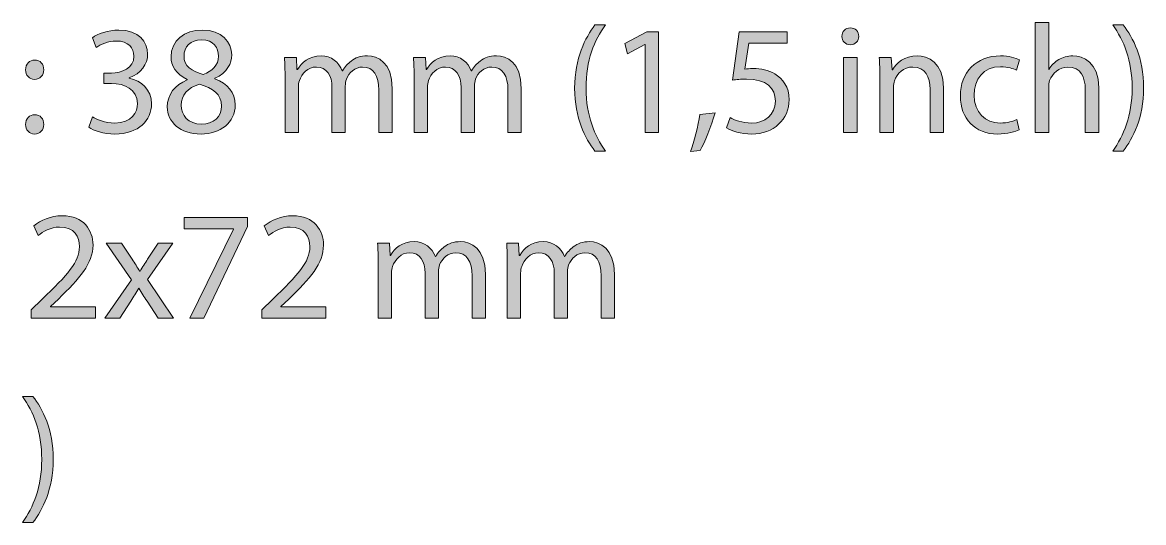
# Model space of a CAD drawing. Header units: inches. Extents: x 8 to 183, y -149 to -13.
# Drawn here: x 143.61 to 183.46, y -137.75 to -119.98 of the extents above; entities that cross this region are included whole.
import ezdxf

# ---------------------------------------------------------------- set-up
doc = ezdxf.new("R2010")
doc.units = ezdxf.units.IN
doc.header["$MEASUREMENT"] = 0
doc.layers.add('Layer 1', color=7, linetype='Continuous')

# ---------------------------------------------------------------- blocks, each defined once
blk = doc.blocks.new('block 7')
at = {"layer": 'Layer 1'}
h = blk.add_hatch(color=7, dxfattribs=at)
h.dxf.hatch_style = 2
edge = h.paths.add_edge_path()
edge.add_spline(control_points=[(146.101, -123.338), (146.239, -123.42), (146.552, -123.558), (146.893, -123.558), (147.509, -123.558), (147.708, -123.167), (147.702, -122.865), (147.697, -122.364), (147.246, -122.149), (146.778, -122.149), (146.778, -122.149), (146.508, -122.149), (146.508, -122.149), (146.508, -122.149), (146.508, -121.786), (146.508, -121.786), (146.508, -121.786), (146.778, -121.786), (146.778, -121.786), (147.13, -121.786), (147.576, -121.605), (147.576, -121.181), (147.576, -120.895), (147.394, -120.642), (146.948, -120.642), (146.662, -120.642), (146.387, -120.768), (146.233, -120.878), (146.233, -120.878), (146.101, -120.526), (146.101, -120.526), (146.294, -120.389), (146.657, -120.251), (147.042, -120.251), (147.746, -120.251), (148.065, -120.67), (148.065, -121.104), (148.065, -121.478), (147.839, -121.792), (147.405, -121.951), (147.405, -121.951), (147.405, -121.962), (147.405, -121.962), (147.845, -122.045), (148.197, -122.375), (148.203, -122.876), (148.203, -123.448), (147.752, -123.948), (146.899, -123.948), (146.497, -123.948), (146.145, -123.822), (145.969, -123.706), (145.969, -123.706), (146.101, -123.338), (146.101, -123.338)], knot_values=[0, 0, 0, 0, 1, 1, 1, 2, 2, 2, 3, 3, 3, 4, 4, 4, 5, 5, 5, 6, 6, 6, 7, 7, 7, 8, 8, 8, 9, 9, 9, 10, 10, 10, 11, 11, 11, 12, 12, 12, 13, 13, 13, 14, 14, 14, 15, 15, 15, 16, 16, 16, 17, 17, 17, 18, 18, 18, 18], degree=3, periodic=1)
h = blk.add_hatch(color=7, dxfattribs=at)
h.dxf.hatch_style = 2
edge = h.paths.add_edge_path()
edge.add_spline(control_points=[(149.467, -122.006), (149.066, -121.819), (148.895, -121.511), (148.895, -121.203), (148.895, -120.636), (149.374, -120.251), (150.006, -120.251), (150.7, -120.251), (151.052, -120.68), (151.052, -121.132), (151.052, -121.434), (150.898, -121.764), (150.457, -121.968), (150.457, -121.968), (150.457, -121.984), (150.457, -121.984), (150.903, -122.16), (151.178, -122.479), (151.178, -122.909), (151.178, -123.536), (150.644, -123.948), (149.962, -123.948), (149.214, -123.948), (148.763, -123.508), (148.763, -122.986), (148.763, -122.534), (149.033, -122.21), (149.473, -122.023), (149.473, -122.023), (149.467, -122.006), (149.467, -122.006)], knot_values=[0, 0, 0, 0, 1, 1, 1, 2, 2, 2, 3, 3, 3, 4, 4, 4, 5, 5, 5, 6, 6, 6, 7, 7, 7, 8, 8, 8, 9, 9, 9, 10, 10, 10, 10], degree=3, periodic=1)
edge = h.paths.add_edge_path()
edge.add_spline(control_points=[(150.689, -122.958), (150.689, -122.529), (150.386, -122.314), (149.902, -122.177), (149.484, -122.298), (149.258, -122.578), (149.258, -122.92), (149.242, -123.277), (149.517, -123.596), (149.973, -123.596), (150.408, -123.596), (150.689, -123.327), (150.689, -122.958)], knot_values=[0, 0, 0, 0, 1, 1, 1, 2, 2, 2, 3, 3, 3, 4, 4, 4, 4], degree=3, periodic=1)
edge = h.paths.add_edge_path()
edge.add_spline(control_points=[(149.357, -121.17), (149.352, -121.528), (149.627, -121.72), (150.04, -121.83), (150.348, -121.726), (150.584, -121.506), (150.584, -121.181), (150.584, -120.895), (150.414, -120.598), (149.979, -120.598), (149.577, -120.598), (149.357, -120.862), (149.357, -121.17)], knot_values=[0, 0, 0, 0, 1, 1, 1, 2, 2, 2, 3, 3, 3, 4, 4, 4, 4], degree=3, periodic=1)
h = blk.add_hatch(color=7, dxfattribs=at)
h.dxf.hatch_style = 2
edge = h.paths.add_edge_path()
edge.add_spline(control_points=[(164.334, -120.07), (163.932, -120.614), (163.646, -121.324), (163.646, -122.325), (163.646, -123.305), (163.949, -124.003), (164.334, -124.553), (164.334, -124.553), (163.96, -124.553), (163.96, -124.553), (163.613, -124.097), (163.239, -123.393), (163.239, -122.32), (163.245, -121.242), (163.613, -120.532), (163.96, -120.07), (163.96, -120.07), (164.334, -120.07), (164.334, -120.07)], knot_values=[0, 0, 0, 0, 1, 1, 1, 2, 2, 2, 3, 3, 3, 4, 4, 4, 5, 5, 5, 6, 6, 6, 6], degree=3, periodic=1)
h = blk.add_hatch(color=7, dxfattribs=at)
h.dxf.hatch_style = 2
h.paths.add_polyline_path([(165.747, -120.763), (165.736, -120.763), (165.115, -121.099), (165.021, -120.73), (165.802, -120.312), (166.215, -120.312), (166.215, -123.888), (165.747, -123.888)])
h = blk.add_hatch(color=7, dxfattribs=at)
h.dxf.hatch_style = 2
edge = h.paths.add_edge_path()
edge.add_spline(control_points=[(170.791, -120.719), (170.791, -120.719), (169.426, -120.719), (169.426, -120.719), (169.426, -120.719), (169.289, -121.638), (169.289, -121.638), (169.371, -121.627), (169.449, -121.621), (169.58, -121.621), (169.861, -121.621), (170.131, -121.676), (170.351, -121.814), (170.631, -121.968), (170.862, -122.281), (170.862, -122.727), (170.862, -123.426), (170.307, -123.948), (169.531, -123.948), (169.141, -123.948), (168.816, -123.838), (168.64, -123.728), (168.64, -123.728), (168.761, -123.36), (168.761, -123.36), (168.909, -123.448), (169.201, -123.558), (169.531, -123.558), (169.982, -123.558), (170.378, -123.261), (170.373, -122.782), (170.373, -122.32), (170.059, -121.995), (169.349, -121.995), (169.141, -121.995), (168.981, -122.012), (168.849, -122.028), (168.849, -122.028), (169.08, -120.312), (169.08, -120.312), (169.08, -120.312), (170.791, -120.312), (170.791, -120.312), (170.791, -120.312), (170.791, -120.719), (170.791, -120.719)], knot_values=[0, 0, 0, 0, 1, 1, 1, 2, 2, 2, 3, 3, 3, 4, 4, 4, 5, 5, 5, 6, 6, 6, 7, 7, 7, 8, 8, 8, 9, 9, 9, 10, 10, 10, 11, 11, 11, 12, 12, 12, 13, 13, 13, 14, 14, 14, 15, 15, 15, 15], degree=3, periodic=1)
h = blk.add_hatch(color=7, dxfattribs=at)
h.dxf.hatch_style = 2
edge = h.paths.add_edge_path()
edge.add_spline(control_points=[(173.337, -120.477), (173.337, -120.642), (173.221, -120.774), (173.029, -120.774), (172.853, -120.774), (172.737, -120.642), (172.737, -120.477), (172.737, -120.312), (172.858, -120.174), (173.04, -120.174), (173.216, -120.174), (173.337, -120.306), (173.337, -120.477)], knot_values=[0, 0, 0, 0, 1, 1, 1, 2, 2, 2, 3, 3, 3, 4, 4, 4, 4], degree=3, periodic=1)
h.paths.add_polyline_path([(172.797, -123.888), (172.797, -121.225), (173.282, -121.225), (173.282, -123.888)])
h = blk.add_hatch(color=7, dxfattribs=at)
h.dxf.hatch_style = 2
edge = h.paths.add_edge_path()
edge.add_spline(control_points=[(179.601, -119.982), (179.601, -119.982), (180.085, -119.982), (180.085, -119.982), (180.085, -119.982), (180.085, -121.649), (180.085, -121.649), (180.085, -121.649), (180.096, -121.649), (180.096, -121.649), (180.173, -121.511), (180.294, -121.385), (180.443, -121.302), (180.586, -121.22), (180.756, -121.17), (180.938, -121.17), (181.296, -121.17), (181.868, -121.39), (181.868, -122.303), (181.868, -122.303), (181.868, -123.888), (181.868, -123.888), (181.868, -123.888), (181.383, -123.888), (181.383, -123.888), (181.383, -123.888), (181.383, -122.358), (181.383, -122.358), (181.383, -121.929), (181.224, -121.572), (180.767, -121.572), (180.454, -121.572), (180.212, -121.792), (180.118, -122.05), (180.091, -122.122), (180.085, -122.193), (180.085, -122.281), (180.085, -122.281), (180.085, -123.888), (180.085, -123.888), (180.085, -123.888), (179.601, -123.888), (179.601, -123.888), (179.601, -123.888), (179.601, -119.982), (179.601, -119.982)], knot_values=[0, 0, 0, 0, 1, 1, 1, 2, 2, 2, 3, 3, 3, 4, 4, 4, 5, 5, 5, 6, 6, 6, 7, 7, 7, 8, 8, 8, 9, 9, 9, 10, 10, 10, 11, 11, 11, 12, 12, 12, 13, 13, 13, 14, 14, 14, 15, 15, 15, 15], degree=3, periodic=1)
h = blk.add_hatch(color=7, dxfattribs=at)
h.dxf.hatch_style = 2
edge = h.paths.add_edge_path()
edge.add_spline(control_points=[(182.362, -124.553), (182.747, -124.009), (183.05, -123.299), (183.05, -122.309), (183.05, -121.319), (182.752, -120.62), (182.362, -120.07), (182.362, -120.07), (182.736, -120.07), (182.736, -120.07), (183.083, -120.521), (183.457, -121.231), (183.457, -122.309), (183.451, -123.387), (183.083, -124.091), (182.736, -124.553), (182.736, -124.553), (182.362, -124.553), (182.362, -124.553)], knot_values=[0, 0, 0, 0, 1, 1, 1, 2, 2, 2, 3, 3, 3, 4, 4, 4, 5, 5, 5, 6, 6, 6, 6], degree=3, periodic=1)
h = blk.add_hatch(color=7, dxfattribs=at)
h.dxf.hatch_style = 2
edge = h.paths.add_edge_path()
edge.add_spline(control_points=[(143.725, -121.665), (143.725, -121.462), (143.863, -121.319), (144.05, -121.319), (144.248, -121.319), (144.374, -121.462), (144.374, -121.665), (144.374, -121.858), (144.248, -122.006), (144.044, -122.006), (143.857, -122.006), (143.725, -121.858), (143.725, -121.665)], knot_values=[0, 0, 0, 0, 1, 1, 1, 2, 2, 2, 3, 3, 3, 4, 4, 4, 4], degree=3, periodic=1)
edge = h.paths.add_edge_path()
edge.add_spline(control_points=[(143.725, -123.607), (143.725, -123.404), (143.863, -123.261), (144.05, -123.261), (144.248, -123.261), (144.374, -123.404), (144.374, -123.607), (144.374, -123.8), (144.248, -123.948), (144.044, -123.948), (143.857, -123.948), (143.725, -123.8), (143.725, -123.607)], knot_values=[0, 0, 0, 0, 1, 1, 1, 2, 2, 2, 3, 3, 3, 4, 4, 4, 4], degree=3, periodic=1)
h = blk.add_hatch(color=7, dxfattribs=at)
h.dxf.hatch_style = 2
edge = h.paths.add_edge_path()
edge.add_spline(control_points=[(152.949, -121.946), (152.949, -121.665), (152.938, -121.445), (152.927, -121.225), (152.927, -121.225), (153.35, -121.225), (153.35, -121.225), (153.35, -121.225), (153.372, -121.66), (153.372, -121.66), (153.372, -121.66), (153.388, -121.66), (153.388, -121.66), (153.537, -121.407), (153.785, -121.17), (154.23, -121.17), (154.588, -121.17), (154.863, -121.39), (154.978, -121.704), (154.978, -121.704), (154.989, -121.704), (154.989, -121.704), (155.072, -121.55), (155.182, -121.44), (155.292, -121.357), (155.452, -121.236), (155.622, -121.17), (155.875, -121.17), (156.233, -121.17), (156.755, -121.401), (156.755, -122.325), (156.755, -122.325), (156.755, -123.888), (156.755, -123.888), (156.755, -123.888), (156.282, -123.888), (156.282, -123.888), (156.282, -123.888), (156.282, -122.386), (156.282, -122.386), (156.282, -121.869), (156.09, -121.566), (155.705, -121.566), (155.424, -121.566), (155.215, -121.77), (155.127, -122.001), (155.105, -122.072), (155.089, -122.155), (155.089, -122.243), (155.089, -122.243), (155.089, -123.888), (155.089, -123.888), (155.089, -123.888), (154.616, -123.888), (154.616, -123.888), (154.616, -123.888), (154.616, -122.292), (154.616, -122.292), (154.616, -121.869), (154.429, -121.566), (154.06, -121.566), (153.763, -121.566), (153.537, -121.808), (153.46, -122.05), (153.433, -122.116), (153.422, -122.204), (153.422, -122.287), (153.422, -122.287), (153.422, -123.888), (153.422, -123.888), (153.422, -123.888), (152.949, -123.888), (152.949, -123.888), (152.949, -123.888), (152.949, -121.946), (152.949, -121.946)], knot_values=[0, 0, 0, 0, 1, 1, 1, 2, 2, 2, 3, 3, 3, 4, 4, 4, 5, 5, 5, 6, 6, 6, 7, 7, 7, 8, 8, 8, 9, 9, 9, 10, 10, 10, 11, 11, 11, 12, 12, 12, 13, 13, 13, 14, 14, 14, 15, 15, 15, 16, 16, 16, 17, 17, 17, 18, 18, 18, 19, 19, 19, 20, 20, 20, 21, 21, 21, 22, 22, 22, 23, 23, 23, 24, 24, 24, 25, 25, 25, 25], degree=3, periodic=1)
h = blk.add_hatch(color=7, dxfattribs=at)
h.dxf.hatch_style = 2
edge = h.paths.add_edge_path()
edge.add_spline(control_points=[(157.535, -121.946), (157.535, -121.665), (157.525, -121.445), (157.514, -121.225), (157.514, -121.225), (157.937, -121.225), (157.937, -121.225), (157.937, -121.225), (157.959, -121.66), (157.959, -121.66), (157.959, -121.66), (157.976, -121.66), (157.976, -121.66), (158.124, -121.407), (158.372, -121.17), (158.817, -121.17), (159.175, -121.17), (159.45, -121.39), (159.566, -121.704), (159.566, -121.704), (159.577, -121.704), (159.577, -121.704), (159.659, -121.55), (159.769, -121.44), (159.879, -121.357), (160.039, -121.236), (160.209, -121.17), (160.462, -121.17), (160.82, -121.17), (161.343, -121.401), (161.343, -122.325), (161.343, -122.325), (161.343, -123.888), (161.343, -123.888), (161.343, -123.888), (160.87, -123.888), (160.87, -123.888), (160.87, -123.888), (160.87, -122.386), (160.87, -122.386), (160.87, -121.869), (160.677, -121.566), (160.292, -121.566), (160.011, -121.566), (159.802, -121.77), (159.714, -122.001), (159.692, -122.072), (159.675, -122.155), (159.675, -122.243), (159.675, -122.243), (159.675, -123.888), (159.675, -123.888), (159.675, -123.888), (159.202, -123.888), (159.202, -123.888), (159.202, -123.888), (159.202, -122.292), (159.202, -122.292), (159.202, -121.869), (159.015, -121.566), (158.647, -121.566), (158.35, -121.566), (158.124, -121.808), (158.047, -122.05), (158.02, -122.116), (158.009, -122.204), (158.009, -122.287), (158.009, -122.287), (158.009, -123.888), (158.009, -123.888), (158.009, -123.888), (157.535, -123.888), (157.535, -123.888), (157.535, -123.888), (157.535, -121.946), (157.535, -121.946)], knot_values=[0, 0, 0, 0, 1, 1, 1, 2, 2, 2, 3, 3, 3, 4, 4, 4, 5, 5, 5, 6, 6, 6, 7, 7, 7, 8, 8, 8, 9, 9, 9, 10, 10, 10, 11, 11, 11, 12, 12, 12, 13, 13, 13, 14, 14, 14, 15, 15, 15, 16, 16, 16, 17, 17, 17, 18, 18, 18, 19, 19, 19, 20, 20, 20, 21, 21, 21, 22, 22, 22, 23, 23, 23, 24, 24, 24, 25, 25, 25, 25], degree=3, periodic=1)
h = blk.add_hatch(color=7, dxfattribs=at)
h.dxf.hatch_style = 2
edge = h.paths.add_edge_path()
edge.add_spline(control_points=[(174.085, -121.946), (174.085, -121.665), (174.079, -121.445), (174.063, -121.225), (174.063, -121.225), (174.492, -121.225), (174.492, -121.225), (174.492, -121.225), (174.519, -121.665), (174.519, -121.665), (174.519, -121.665), (174.53, -121.665), (174.53, -121.665), (174.662, -121.418), (174.97, -121.17), (175.41, -121.17), (175.779, -121.17), (176.351, -121.39), (176.351, -122.303), (176.351, -122.303), (176.351, -123.888), (176.351, -123.888), (176.351, -123.888), (175.867, -123.888), (175.867, -123.888), (175.867, -123.888), (175.867, -122.353), (175.867, -122.353), (175.867, -121.924), (175.708, -121.566), (175.251, -121.566), (174.937, -121.566), (174.69, -121.792), (174.602, -122.061), (174.58, -122.122), (174.569, -122.204), (174.569, -122.287), (174.569, -122.287), (174.569, -123.888), (174.569, -123.888), (174.569, -123.888), (174.085, -123.888), (174.085, -123.888), (174.085, -123.888), (174.085, -121.946), (174.085, -121.946)], knot_values=[0, 0, 0, 0, 1, 1, 1, 2, 2, 2, 3, 3, 3, 4, 4, 4, 5, 5, 5, 6, 6, 6, 7, 7, 7, 8, 8, 8, 9, 9, 9, 10, 10, 10, 11, 11, 11, 12, 12, 12, 13, 13, 13, 14, 14, 14, 15, 15, 15, 15], degree=3, periodic=1)
h = blk.add_hatch(color=7, dxfattribs=at)
h.dxf.hatch_style = 2
edge = h.paths.add_edge_path()
edge.add_spline(control_points=[(179.035, -123.794), (178.908, -123.855), (178.628, -123.948), (178.27, -123.948), (177.467, -123.948), (176.945, -123.404), (176.945, -122.589), (176.945, -121.77), (177.506, -121.17), (178.375, -121.17), (178.661, -121.17), (178.914, -121.242), (179.046, -121.313), (179.046, -121.313), (178.936, -121.682), (178.936, -121.682), (178.821, -121.621), (178.639, -121.555), (178.375, -121.555), (177.764, -121.555), (177.434, -122.012), (177.434, -122.562), (177.434, -123.178), (177.83, -123.558), (178.359, -123.558), (178.633, -123.558), (178.815, -123.492), (178.953, -123.431), (178.953, -123.431), (179.035, -123.794), (179.035, -123.794)], knot_values=[0, 0, 0, 0, 1, 1, 1, 2, 2, 2, 3, 3, 3, 4, 4, 4, 5, 5, 5, 6, 6, 6, 7, 7, 7, 8, 8, 8, 9, 9, 9, 10, 10, 10, 10], degree=3, periodic=1)
h = blk.add_hatch(color=7, dxfattribs=at)
h.dxf.hatch_style = 2
edge = h.paths.add_edge_path()
edge.add_spline(control_points=[(167.358, -124.57), (167.479, -124.24), (167.628, -123.651), (167.688, -123.25), (167.688, -123.25), (168.228, -123.195), (168.228, -123.195), (168.096, -123.662), (167.853, -124.273), (167.699, -124.531), (167.699, -124.531), (167.358, -124.57), (167.358, -124.57)], knot_values=[0, 0, 0, 0, 1, 1, 1, 2, 2, 2, 3, 3, 3, 4, 4, 4, 4], degree=3, periodic=1)
h = blk.add_hatch(color=7, dxfattribs=at)
h.dxf.hatch_style = 2
edge = h.paths.add_edge_path()
edge.add_spline(control_points=[(143.929, -130.488), (143.929, -130.488), (143.929, -130.191), (143.929, -130.191), (143.929, -130.191), (144.308, -129.822), (144.308, -129.822), (145.222, -128.953), (145.64, -128.491), (145.64, -127.952), (145.64, -127.589), (145.469, -127.253), (144.936, -127.253), (144.611, -127.253), (144.341, -127.418), (144.176, -127.555), (144.176, -127.555), (144.022, -127.214), (144.022, -127.214), (144.264, -127.011), (144.622, -126.851), (145.029, -126.851), (145.799, -126.851), (146.124, -127.379), (146.124, -127.891), (146.124, -128.551), (145.645, -129.085), (144.892, -129.811), (144.892, -129.811), (144.611, -130.075), (144.611, -130.075), (144.611, -130.075), (144.611, -130.086), (144.611, -130.086), (144.611, -130.086), (146.212, -130.086), (146.212, -130.086), (146.212, -130.086), (146.212, -130.488), (146.212, -130.488), (146.212, -130.488), (143.929, -130.488), (143.929, -130.488)], knot_values=[0, 0, 0, 0, 1, 1, 1, 2, 2, 2, 3, 3, 3, 4, 4, 4, 5, 5, 5, 6, 6, 6, 7, 7, 7, 8, 8, 8, 9, 9, 9, 10, 10, 10, 11, 11, 11, 12, 12, 12, 13, 13, 13, 14, 14, 14, 14], degree=3, periodic=1)
h = blk.add_hatch(color=7, dxfattribs=at)
h.dxf.hatch_style = 2
h.paths.add_polyline_path([(151.618, -126.912), (151.618, -127.231), (150.061, -130.488), (149.561, -130.488), (151.112, -127.324), (151.112, -127.313), (149.363, -127.313), (149.363, -126.912)])
h = blk.add_hatch(color=7, dxfattribs=at)
h.dxf.hatch_style = 2
edge = h.paths.add_edge_path()
edge.add_spline(control_points=[(152.118, -130.488), (152.118, -130.488), (152.118, -130.191), (152.118, -130.191), (152.118, -130.191), (152.498, -129.822), (152.498, -129.822), (153.411, -128.953), (153.829, -128.491), (153.829, -127.952), (153.829, -127.589), (153.658, -127.253), (153.125, -127.253), (152.8, -127.253), (152.531, -127.418), (152.365, -127.555), (152.365, -127.555), (152.211, -127.214), (152.211, -127.214), (152.453, -127.011), (152.811, -126.851), (153.218, -126.851), (153.988, -126.851), (154.313, -127.379), (154.313, -127.891), (154.313, -128.551), (153.834, -129.085), (153.081, -129.811), (153.081, -129.811), (152.8, -130.075), (152.8, -130.075), (152.8, -130.075), (152.8, -130.086), (152.8, -130.086), (152.8, -130.086), (154.401, -130.086), (154.401, -130.086), (154.401, -130.086), (154.401, -130.488), (154.401, -130.488), (154.401, -130.488), (152.118, -130.488), (152.118, -130.488)], knot_values=[0, 0, 0, 0, 1, 1, 1, 2, 2, 2, 3, 3, 3, 4, 4, 4, 5, 5, 5, 6, 6, 6, 7, 7, 7, 8, 8, 8, 9, 9, 9, 10, 10, 10, 11, 11, 11, 12, 12, 12, 13, 13, 13, 14, 14, 14, 14], degree=3, periodic=1)
h = blk.add_hatch(color=7, dxfattribs=at)
h.dxf.hatch_style = 2
edge = h.paths.add_edge_path()
edge.add_spline(control_points=[(147.13, -127.825), (147.13, -127.825), (147.509, -128.397), (147.509, -128.397), (147.614, -128.546), (147.696, -128.678), (147.784, -128.826), (147.784, -128.826), (147.795, -128.826), (147.795, -128.826), (147.883, -128.672), (147.971, -128.535), (148.065, -128.392), (148.065, -128.392), (148.433, -127.825), (148.433, -127.825), (148.433, -127.825), (148.962, -127.825), (148.962, -127.825), (148.962, -127.825), (148.054, -129.112), (148.054, -129.112), (148.054, -129.112), (148.984, -130.488), (148.984, -130.488), (148.984, -130.488), (148.439, -130.488), (148.439, -130.488), (148.439, -130.488), (148.043, -129.888), (148.043, -129.888), (147.938, -129.734), (147.851, -129.585), (147.757, -129.426), (147.757, -129.426), (147.746, -129.426), (147.746, -129.426), (147.658, -129.585), (147.57, -129.729), (147.465, -129.888), (147.465, -129.888), (147.08, -130.488), (147.08, -130.488), (147.08, -130.488), (146.547, -130.488), (146.547, -130.488), (146.547, -130.488), (147.493, -129.129), (147.493, -129.129), (147.493, -129.129), (146.591, -127.825), (146.591, -127.825), (146.591, -127.825), (147.13, -127.825), (147.13, -127.825)], knot_values=[0, 0, 0, 0, 1, 1, 1, 2, 2, 2, 3, 3, 3, 4, 4, 4, 5, 5, 5, 6, 6, 6, 7, 7, 7, 8, 8, 8, 9, 9, 9, 10, 10, 10, 11, 11, 11, 12, 12, 12, 13, 13, 13, 14, 14, 14, 15, 15, 15, 16, 16, 16, 17, 17, 17, 18, 18, 18, 18], degree=3, periodic=1)
h = blk.add_hatch(color=7, dxfattribs=at)
h.dxf.hatch_style = 2
edge = h.paths.add_edge_path()
edge.add_spline(control_points=[(156.259, -128.546), (156.259, -128.265), (156.248, -128.045), (156.237, -127.825), (156.237, -127.825), (156.661, -127.825), (156.661, -127.825), (156.661, -127.825), (156.683, -128.26), (156.683, -128.26), (156.683, -128.26), (156.699, -128.26), (156.699, -128.26), (156.848, -128.007), (157.095, -127.77), (157.541, -127.77), (157.899, -127.77), (158.174, -127.99), (158.289, -128.304), (158.289, -128.304), (158.3, -128.304), (158.3, -128.304), (158.383, -128.15), (158.493, -128.04), (158.603, -127.957), (158.763, -127.836), (158.933, -127.77), (159.186, -127.77), (159.544, -127.77), (160.066, -128.001), (160.066, -128.925), (160.066, -128.925), (160.066, -130.488), (160.066, -130.488), (160.066, -130.488), (159.593, -130.488), (159.593, -130.488), (159.593, -130.488), (159.593, -128.986), (159.593, -128.986), (159.593, -128.469), (159.401, -128.166), (159.015, -128.166), (158.735, -128.166), (158.526, -128.37), (158.438, -128.601), (158.416, -128.672), (158.399, -128.755), (158.399, -128.843), (158.399, -128.843), (158.399, -130.488), (158.399, -130.488), (158.399, -130.488), (157.926, -130.488), (157.926, -130.488), (157.926, -130.488), (157.926, -128.892), (157.926, -128.892), (157.926, -128.469), (157.739, -128.166), (157.371, -128.166), (157.073, -128.166), (156.848, -128.408), (156.771, -128.65), (156.743, -128.716), (156.732, -128.804), (156.732, -128.887), (156.732, -128.887), (156.732, -130.488), (156.732, -130.488), (156.732, -130.488), (156.259, -130.488), (156.259, -130.488), (156.259, -130.488), (156.259, -128.546), (156.259, -128.546)], knot_values=[0, 0, 0, 0, 1, 1, 1, 2, 2, 2, 3, 3, 3, 4, 4, 4, 5, 5, 5, 6, 6, 6, 7, 7, 7, 8, 8, 8, 9, 9, 9, 10, 10, 10, 11, 11, 11, 12, 12, 12, 13, 13, 13, 14, 14, 14, 15, 15, 15, 16, 16, 16, 17, 17, 17, 18, 18, 18, 19, 19, 19, 20, 20, 20, 21, 21, 21, 22, 22, 22, 23, 23, 23, 24, 24, 24, 25, 25, 25, 25], degree=3, periodic=1)
h = blk.add_hatch(color=7, dxfattribs=at)
h.dxf.hatch_style = 2
edge = h.paths.add_edge_path()
edge.add_spline(control_points=[(160.846, -128.546), (160.846, -128.265), (160.835, -128.045), (160.824, -127.825), (160.824, -127.825), (161.248, -127.825), (161.248, -127.825), (161.248, -127.825), (161.27, -128.26), (161.27, -128.26), (161.27, -128.26), (161.286, -128.26), (161.286, -128.26), (161.435, -128.007), (161.683, -127.77), (162.128, -127.77), (162.486, -127.77), (162.761, -127.99), (162.876, -128.304), (162.876, -128.304), (162.887, -128.304), (162.887, -128.304), (162.97, -128.15), (163.08, -128.04), (163.19, -127.957), (163.35, -127.836), (163.52, -127.77), (163.773, -127.77), (164.131, -127.77), (164.653, -128.001), (164.653, -128.925), (164.653, -128.925), (164.653, -130.488), (164.653, -130.488), (164.653, -130.488), (164.18, -130.488), (164.18, -130.488), (164.18, -130.488), (164.18, -128.986), (164.18, -128.986), (164.18, -128.469), (163.988, -128.166), (163.603, -128.166), (163.322, -128.166), (163.113, -128.37), (163.025, -128.601), (163.003, -128.672), (162.987, -128.755), (162.987, -128.843), (162.987, -128.843), (162.987, -130.488), (162.987, -130.488), (162.987, -130.488), (162.514, -130.488), (162.514, -130.488), (162.514, -130.488), (162.514, -128.892), (162.514, -128.892), (162.514, -128.469), (162.326, -128.166), (161.958, -128.166), (161.661, -128.166), (161.435, -128.408), (161.358, -128.65), (161.33, -128.716), (161.319, -128.804), (161.319, -128.887), (161.319, -128.887), (161.319, -130.488), (161.319, -130.488), (161.319, -130.488), (160.846, -130.488), (160.846, -130.488), (160.846, -130.488), (160.846, -128.546), (160.846, -128.546)], knot_values=[0, 0, 0, 0, 1, 1, 1, 2, 2, 2, 3, 3, 3, 4, 4, 4, 5, 5, 5, 6, 6, 6, 7, 7, 7, 8, 8, 8, 9, 9, 9, 10, 10, 10, 11, 11, 11, 12, 12, 12, 13, 13, 13, 14, 14, 14, 15, 15, 15, 16, 16, 16, 17, 17, 17, 18, 18, 18, 19, 19, 19, 20, 20, 20, 21, 21, 21, 22, 22, 22, 23, 23, 23, 24, 24, 24, 25, 25, 25, 25], degree=3, periodic=1)
h = blk.add_hatch(color=7, dxfattribs=at)
h.dxf.hatch_style = 2
edge = h.paths.add_edge_path()
edge.add_spline(control_points=[(143.615, -137.753), (144, -137.209), (144.302, -136.499), (144.302, -135.509), (144.302, -134.519), (144.005, -133.82), (143.615, -133.27), (143.615, -133.27), (143.989, -133.27), (143.989, -133.27), (144.335, -133.721), (144.71, -134.431), (144.71, -135.509), (144.704, -136.587), (144.335, -137.291), (143.989, -137.753), (143.989, -137.753), (143.615, -137.753), (143.615, -137.753)], knot_values=[0, 0, 0, 0, 1, 1, 1, 2, 2, 2, 3, 3, 3, 4, 4, 4, 5, 5, 5, 6, 6, 6, 6], degree=3, periodic=1)
at = {"layer": 'Layer 1', "lineweight": 0}
for points in [[(165.747, -120.763), (165.736, -120.763), (165.115, -121.099), (165.021, -120.73), (165.802, -120.312), (166.215, -120.312), (166.215, -123.888), (165.747, -123.888), (165.747, -120.763)], [(172.797, -123.888), (172.797, -121.225), (173.282, -121.225), (173.282, -123.888), (172.797, -123.888)], [(151.618, -126.912), (151.618, -127.231), (150.061, -130.488), (149.561, -130.488), (151.112, -127.324), (151.112, -127.313), (149.363, -127.313), (149.363, -126.912), (151.618, -126.912)]]:
    blk.add_lwpolyline(points, dxfattribs=at)
for points, knots in [([(146.101, -123.338), (146.239, -123.42), (146.552, -123.558), (146.893, -123.558), (147.509, -123.558), (147.708, -123.167), (147.702, -122.865), (147.697, -122.364), (147.246, -122.149), (146.778, -122.149), (146.778, -122.149), (146.508, -122.149), (146.508, -122.149), (146.508, -122.149), (146.508, -121.786), (146.508, -121.786), (146.508, -121.786), (146.778, -121.786), (146.778, -121.786), (147.13, -121.786), (147.576, -121.605), (147.576, -121.181), (147.576, -120.895), (147.394, -120.642), (146.948, -120.642), (146.662, -120.642), (146.387, -120.768), (146.233, -120.878), (146.233, -120.878), (146.101, -120.526), (146.101, -120.526), (146.294, -120.389), (146.657, -120.251), (147.042, -120.251), (147.746, -120.251), (148.065, -120.67), (148.065, -121.104), (148.065, -121.478), (147.839, -121.792), (147.405, -121.951), (147.405, -121.951), (147.405, -121.962), (147.405, -121.962), (147.845, -122.045), (148.197, -122.375), (148.203, -122.876), (148.203, -123.448), (147.752, -123.948), (146.899, -123.948), (146.497, -123.948), (146.145, -123.822), (145.969, -123.706), (145.969, -123.706), (146.101, -123.338), (146.101, -123.338)], [0, 0, 0, 0, 1, 1, 1, 2, 2, 2, 3, 3, 3, 4, 4, 4, 5, 5, 5, 6, 6, 6, 7, 7, 7, 8, 8, 8, 9, 9, 9, 10, 10, 10, 11, 11, 11, 12, 12, 12, 13, 13, 13, 14, 14, 14, 15, 15, 15, 16, 16, 16, 17, 17, 17, 18, 18, 18, 18]), ([(149.467, -122.006), (149.066, -121.819), (148.895, -121.511), (148.895, -121.203), (148.895, -120.636), (149.374, -120.251), (150.006, -120.251), (150.7, -120.251), (151.052, -120.68), (151.052, -121.132), (151.052, -121.434), (150.898, -121.764), (150.457, -121.968), (150.457, -121.968), (150.457, -121.984), (150.457, -121.984), (150.903, -122.16), (151.178, -122.479), (151.178, -122.909), (151.178, -123.536), (150.644, -123.948), (149.962, -123.948), (149.214, -123.948), (148.763, -123.508), (148.763, -122.986), (148.763, -122.534), (149.033, -122.21), (149.473, -122.023), (149.473, -122.023), (149.467, -122.006), (149.467, -122.006)], [0, 0, 0, 0, 1, 1, 1, 2, 2, 2, 3, 3, 3, 4, 4, 4, 5, 5, 5, 6, 6, 6, 7, 7, 7, 8, 8, 8, 9, 9, 9, 10, 10, 10, 10]), ([(164.334, -120.07), (163.932, -120.614), (163.646, -121.324), (163.646, -122.325), (163.646, -123.305), (163.949, -124.003), (164.334, -124.553), (164.334, -124.553), (163.96, -124.553), (163.96, -124.553), (163.613, -124.097), (163.239, -123.393), (163.239, -122.32), (163.245, -121.242), (163.613, -120.532), (163.96, -120.07), (163.96, -120.07), (164.334, -120.07), (164.334, -120.07)], [0, 0, 0, 0, 1, 1, 1, 2, 2, 2, 3, 3, 3, 4, 4, 4, 5, 5, 5, 6, 6, 6, 6]), ([(170.791, -120.719), (170.791, -120.719), (169.426, -120.719), (169.426, -120.719), (169.426, -120.719), (169.289, -121.638), (169.289, -121.638), (169.371, -121.627), (169.449, -121.621), (169.58, -121.621), (169.861, -121.621), (170.131, -121.676), (170.351, -121.814), (170.631, -121.968), (170.862, -122.281), (170.862, -122.727), (170.862, -123.426), (170.307, -123.948), (169.531, -123.948), (169.141, -123.948), (168.816, -123.838), (168.64, -123.728), (168.64, -123.728), (168.761, -123.36), (168.761, -123.36), (168.909, -123.448), (169.201, -123.558), (169.531, -123.558), (169.982, -123.558), (170.378, -123.261), (170.373, -122.782), (170.373, -122.32), (170.059, -121.995), (169.349, -121.995), (169.141, -121.995), (168.981, -122.012), (168.849, -122.028), (168.849, -122.028), (169.08, -120.312), (169.08, -120.312), (169.08, -120.312), (170.791, -120.312), (170.791, -120.312), (170.791, -120.312), (170.791, -120.719), (170.791, -120.719)], [0, 0, 0, 0, 1, 1, 1, 2, 2, 2, 3, 3, 3, 4, 4, 4, 5, 5, 5, 6, 6, 6, 7, 7, 7, 8, 8, 8, 9, 9, 9, 10, 10, 10, 11, 11, 11, 12, 12, 12, 13, 13, 13, 14, 14, 14, 15, 15, 15, 15]), ([(173.337, -120.477), (173.337, -120.642), (173.221, -120.774), (173.029, -120.774), (172.853, -120.774), (172.737, -120.642), (172.737, -120.477), (172.737, -120.312), (172.858, -120.174), (173.04, -120.174), (173.216, -120.174), (173.337, -120.306), (173.337, -120.477)], [0, 0, 0, 0, 1, 1, 1, 2, 2, 2, 3, 3, 3, 4, 4, 4, 4]), ([(179.601, -119.982), (179.601, -119.982), (180.085, -119.982), (180.085, -119.982), (180.085, -119.982), (180.085, -121.649), (180.085, -121.649), (180.085, -121.649), (180.096, -121.649), (180.096, -121.649), (180.173, -121.511), (180.294, -121.385), (180.443, -121.302), (180.586, -121.22), (180.756, -121.17), (180.938, -121.17), (181.296, -121.17), (181.868, -121.39), (181.868, -122.303), (181.868, -122.303), (181.868, -123.888), (181.868, -123.888), (181.868, -123.888), (181.383, -123.888), (181.383, -123.888), (181.383, -123.888), (181.383, -122.358), (181.383, -122.358), (181.383, -121.929), (181.224, -121.572), (180.767, -121.572), (180.454, -121.572), (180.212, -121.792), (180.118, -122.05), (180.091, -122.122), (180.085, -122.193), (180.085, -122.281), (180.085, -122.281), (180.085, -123.888), (180.085, -123.888), (180.085, -123.888), (179.601, -123.888), (179.601, -123.888), (179.601, -123.888), (179.601, -119.982), (179.601, -119.982)], [0, 0, 0, 0, 1, 1, 1, 2, 2, 2, 3, 3, 3, 4, 4, 4, 5, 5, 5, 6, 6, 6, 7, 7, 7, 8, 8, 8, 9, 9, 9, 10, 10, 10, 11, 11, 11, 12, 12, 12, 13, 13, 13, 14, 14, 14, 15, 15, 15, 15]), ([(182.362, -124.553), (182.747, -124.009), (183.05, -123.299), (183.05, -122.309), (183.05, -121.319), (182.752, -120.62), (182.362, -120.07), (182.362, -120.07), (182.736, -120.07), (182.736, -120.07), (183.083, -120.521), (183.457, -121.231), (183.457, -122.309), (183.451, -123.387), (183.083, -124.091), (182.736, -124.553), (182.736, -124.553), (182.362, -124.553), (182.362, -124.553)], [0, 0, 0, 0, 1, 1, 1, 2, 2, 2, 3, 3, 3, 4, 4, 4, 5, 5, 5, 6, 6, 6, 6]), ([(149.357, -121.17), (149.352, -121.528), (149.627, -121.72), (150.04, -121.83), (150.348, -121.726), (150.584, -121.506), (150.584, -121.181), (150.584, -120.895), (150.414, -120.598), (149.979, -120.598), (149.577, -120.598), (149.357, -120.862), (149.357, -121.17)], [0, 0, 0, 0, 1, 1, 1, 2, 2, 2, 3, 3, 3, 4, 4, 4, 4]), ([(143.725, -121.665), (143.725, -121.462), (143.863, -121.319), (144.05, -121.319), (144.248, -121.319), (144.374, -121.462), (144.374, -121.665), (144.374, -121.858), (144.248, -122.006), (144.044, -122.006), (143.857, -122.006), (143.725, -121.858), (143.725, -121.665)], [0, 0, 0, 0, 1, 1, 1, 2, 2, 2, 3, 3, 3, 4, 4, 4, 4]), ([(152.949, -121.946), (152.949, -121.665), (152.938, -121.445), (152.927, -121.225), (152.927, -121.225), (153.35, -121.225), (153.35, -121.225), (153.35, -121.225), (153.372, -121.66), (153.372, -121.66), (153.372, -121.66), (153.388, -121.66), (153.388, -121.66), (153.537, -121.407), (153.785, -121.17), (154.23, -121.17), (154.588, -121.17), (154.863, -121.39), (154.978, -121.704), (154.978, -121.704), (154.989, -121.704), (154.989, -121.704), (155.072, -121.55), (155.182, -121.44), (155.292, -121.357), (155.452, -121.236), (155.622, -121.17), (155.875, -121.17), (156.233, -121.17), (156.755, -121.401), (156.755, -122.325), (156.755, -122.325), (156.755, -123.888), (156.755, -123.888), (156.755, -123.888), (156.282, -123.888), (156.282, -123.888), (156.282, -123.888), (156.282, -122.386), (156.282, -122.386), (156.282, -121.869), (156.09, -121.566), (155.705, -121.566), (155.424, -121.566), (155.215, -121.77), (155.127, -122.001), (155.105, -122.072), (155.089, -122.155), (155.089, -122.243), (155.089, -122.243), (155.089, -123.888), (155.089, -123.888), (155.089, -123.888), (154.616, -123.888), (154.616, -123.888), (154.616, -123.888), (154.616, -122.292), (154.616, -122.292), (154.616, -121.869), (154.429, -121.566), (154.06, -121.566), (153.763, -121.566), (153.537, -121.808), (153.46, -122.05), (153.433, -122.116), (153.422, -122.204), (153.422, -122.287), (153.422, -122.287), (153.422, -123.888), (153.422, -123.888), (153.422, -123.888), (152.949, -123.888), (152.949, -123.888), (152.949, -123.888), (152.949, -121.946), (152.949, -121.946)], [0, 0, 0, 0, 1, 1, 1, 2, 2, 2, 3, 3, 3, 4, 4, 4, 5, 5, 5, 6, 6, 6, 7, 7, 7, 8, 8, 8, 9, 9, 9, 10, 10, 10, 11, 11, 11, 12, 12, 12, 13, 13, 13, 14, 14, 14, 15, 15, 15, 16, 16, 16, 17, 17, 17, 18, 18, 18, 19, 19, 19, 20, 20, 20, 21, 21, 21, 22, 22, 22, 23, 23, 23, 24, 24, 24, 25, 25, 25, 25]), ([(157.535, -121.946), (157.535, -121.665), (157.525, -121.445), (157.514, -121.225), (157.514, -121.225), (157.937, -121.225), (157.937, -121.225), (157.937, -121.225), (157.959, -121.66), (157.959, -121.66), (157.959, -121.66), (157.976, -121.66), (157.976, -121.66), (158.124, -121.407), (158.372, -121.17), (158.817, -121.17), (159.175, -121.17), (159.45, -121.39), (159.566, -121.704), (159.566, -121.704), (159.577, -121.704), (159.577, -121.704), (159.659, -121.55), (159.769, -121.44), (159.879, -121.357), (160.039, -121.236), (160.209, -121.17), (160.462, -121.17), (160.82, -121.17), (161.343, -121.401), (161.343, -122.325), (161.343, -122.325), (161.343, -123.888), (161.343, -123.888), (161.343, -123.888), (160.87, -123.888), (160.87, -123.888), (160.87, -123.888), (160.87, -122.386), (160.87, -122.386), (160.87, -121.869), (160.677, -121.566), (160.292, -121.566), (160.011, -121.566), (159.802, -121.77), (159.714, -122.001), (159.692, -122.072), (159.675, -122.155), (159.675, -122.243), (159.675, -122.243), (159.675, -123.888), (159.675, -123.888), (159.675, -123.888), (159.202, -123.888), (159.202, -123.888), (159.202, -123.888), (159.202, -122.292), (159.202, -122.292), (159.202, -121.869), (159.015, -121.566), (158.647, -121.566), (158.35, -121.566), (158.124, -121.808), (158.047, -122.05), (158.02, -122.116), (158.009, -122.204), (158.009, -122.287), (158.009, -122.287), (158.009, -123.888), (158.009, -123.888), (158.009, -123.888), (157.535, -123.888), (157.535, -123.888), (157.535, -123.888), (157.535, -121.946), (157.535, -121.946)], [0, 0, 0, 0, 1, 1, 1, 2, 2, 2, 3, 3, 3, 4, 4, 4, 5, 5, 5, 6, 6, 6, 7, 7, 7, 8, 8, 8, 9, 9, 9, 10, 10, 10, 11, 11, 11, 12, 12, 12, 13, 13, 13, 14, 14, 14, 15, 15, 15, 16, 16, 16, 17, 17, 17, 18, 18, 18, 19, 19, 19, 20, 20, 20, 21, 21, 21, 22, 22, 22, 23, 23, 23, 24, 24, 24, 25, 25, 25, 25]), ([(174.085, -121.946), (174.085, -121.665), (174.079, -121.445), (174.063, -121.225), (174.063, -121.225), (174.492, -121.225), (174.492, -121.225), (174.492, -121.225), (174.519, -121.665), (174.519, -121.665), (174.519, -121.665), (174.53, -121.665), (174.53, -121.665), (174.662, -121.418), (174.97, -121.17), (175.41, -121.17), (175.779, -121.17), (176.351, -121.39), (176.351, -122.303), (176.351, -122.303), (176.351, -123.888), (176.351, -123.888), (176.351, -123.888), (175.867, -123.888), (175.867, -123.888), (175.867, -123.888), (175.867, -122.353), (175.867, -122.353), (175.867, -121.924), (175.708, -121.566), (175.251, -121.566), (174.937, -121.566), (174.69, -121.792), (174.602, -122.061), (174.58, -122.122), (174.569, -122.204), (174.569, -122.287), (174.569, -122.287), (174.569, -123.888), (174.569, -123.888), (174.569, -123.888), (174.085, -123.888), (174.085, -123.888), (174.085, -123.888), (174.085, -121.946), (174.085, -121.946)], [0, 0, 0, 0, 1, 1, 1, 2, 2, 2, 3, 3, 3, 4, 4, 4, 5, 5, 5, 6, 6, 6, 7, 7, 7, 8, 8, 8, 9, 9, 9, 10, 10, 10, 11, 11, 11, 12, 12, 12, 13, 13, 13, 14, 14, 14, 15, 15, 15, 15]), ([(179.035, -123.794), (178.908, -123.855), (178.628, -123.948), (178.27, -123.948), (177.467, -123.948), (176.945, -123.404), (176.945, -122.589), (176.945, -121.77), (177.506, -121.17), (178.375, -121.17), (178.661, -121.17), (178.914, -121.242), (179.046, -121.313), (179.046, -121.313), (178.936, -121.682), (178.936, -121.682), (178.821, -121.621), (178.639, -121.555), (178.375, -121.555), (177.764, -121.555), (177.434, -122.012), (177.434, -122.562), (177.434, -123.178), (177.83, -123.558), (178.359, -123.558), (178.633, -123.558), (178.815, -123.492), (178.953, -123.431), (178.953, -123.431), (179.035, -123.794), (179.035, -123.794)], [0, 0, 0, 0, 1, 1, 1, 2, 2, 2, 3, 3, 3, 4, 4, 4, 5, 5, 5, 6, 6, 6, 7, 7, 7, 8, 8, 8, 9, 9, 9, 10, 10, 10, 10]), ([(150.689, -122.958), (150.689, -122.529), (150.386, -122.314), (149.902, -122.177), (149.484, -122.298), (149.258, -122.578), (149.258, -122.92), (149.242, -123.277), (149.517, -123.596), (149.973, -123.596), (150.408, -123.596), (150.689, -123.327), (150.689, -122.958)], [0, 0, 0, 0, 1, 1, 1, 2, 2, 2, 3, 3, 3, 4, 4, 4, 4]), ([(143.725, -123.607), (143.725, -123.404), (143.863, -123.261), (144.05, -123.261), (144.248, -123.261), (144.374, -123.404), (144.374, -123.607), (144.374, -123.8), (144.248, -123.948), (144.044, -123.948), (143.857, -123.948), (143.725, -123.8), (143.725, -123.607)], [0, 0, 0, 0, 1, 1, 1, 2, 2, 2, 3, 3, 3, 4, 4, 4, 4]), ([(167.358, -124.57), (167.479, -124.24), (167.628, -123.651), (167.688, -123.25), (167.688, -123.25), (168.228, -123.195), (168.228, -123.195), (168.096, -123.662), (167.853, -124.273), (167.699, -124.531), (167.699, -124.531), (167.358, -124.57), (167.358, -124.57)], [0, 0, 0, 0, 1, 1, 1, 2, 2, 2, 3, 3, 3, 4, 4, 4, 4]), ([(143.929, -130.488), (143.929, -130.488), (143.929, -130.191), (143.929, -130.191), (143.929, -130.191), (144.308, -129.822), (144.308, -129.822), (145.222, -128.953), (145.64, -128.491), (145.64, -127.952), (145.64, -127.589), (145.469, -127.253), (144.936, -127.253), (144.611, -127.253), (144.341, -127.418), (144.176, -127.555), (144.176, -127.555), (144.022, -127.214), (144.022, -127.214), (144.264, -127.011), (144.622, -126.851), (145.029, -126.851), (145.799, -126.851), (146.124, -127.379), (146.124, -127.891), (146.124, -128.551), (145.645, -129.085), (144.892, -129.811), (144.892, -129.811), (144.611, -130.075), (144.611, -130.075), (144.611, -130.075), (144.611, -130.086), (144.611, -130.086), (144.611, -130.086), (146.212, -130.086), (146.212, -130.086), (146.212, -130.086), (146.212, -130.488), (146.212, -130.488), (146.212, -130.488), (143.929, -130.488), (143.929, -130.488)], [0, 0, 0, 0, 1, 1, 1, 2, 2, 2, 3, 3, 3, 4, 4, 4, 5, 5, 5, 6, 6, 6, 7, 7, 7, 8, 8, 8, 9, 9, 9, 10, 10, 10, 11, 11, 11, 12, 12, 12, 13, 13, 13, 14, 14, 14, 14]), ([(152.118, -130.488), (152.118, -130.488), (152.118, -130.191), (152.118, -130.191), (152.118, -130.191), (152.498, -129.822), (152.498, -129.822), (153.411, -128.953), (153.829, -128.491), (153.829, -127.952), (153.829, -127.589), (153.658, -127.253), (153.125, -127.253), (152.8, -127.253), (152.531, -127.418), (152.365, -127.555), (152.365, -127.555), (152.211, -127.214), (152.211, -127.214), (152.453, -127.011), (152.811, -126.851), (153.218, -126.851), (153.988, -126.851), (154.313, -127.379), (154.313, -127.891), (154.313, -128.551), (153.834, -129.085), (153.081, -129.811), (153.081, -129.811), (152.8, -130.075), (152.8, -130.075), (152.8, -130.075), (152.8, -130.086), (152.8, -130.086), (152.8, -130.086), (154.401, -130.086), (154.401, -130.086), (154.401, -130.086), (154.401, -130.488), (154.401, -130.488), (154.401, -130.488), (152.118, -130.488), (152.118, -130.488)], [0, 0, 0, 0, 1, 1, 1, 2, 2, 2, 3, 3, 3, 4, 4, 4, 5, 5, 5, 6, 6, 6, 7, 7, 7, 8, 8, 8, 9, 9, 9, 10, 10, 10, 11, 11, 11, 12, 12, 12, 13, 13, 13, 14, 14, 14, 14]), ([(147.13, -127.825), (147.13, -127.825), (147.509, -128.397), (147.509, -128.397), (147.614, -128.546), (147.696, -128.678), (147.784, -128.826), (147.784, -128.826), (147.795, -128.826), (147.795, -128.826), (147.883, -128.672), (147.971, -128.535), (148.065, -128.392), (148.065, -128.392), (148.433, -127.825), (148.433, -127.825), (148.433, -127.825), (148.962, -127.825), (148.962, -127.825), (148.962, -127.825), (148.054, -129.112), (148.054, -129.112), (148.054, -129.112), (148.984, -130.488), (148.984, -130.488), (148.984, -130.488), (148.439, -130.488), (148.439, -130.488), (148.439, -130.488), (148.043, -129.888), (148.043, -129.888), (147.938, -129.734), (147.851, -129.585), (147.757, -129.426), (147.757, -129.426), (147.746, -129.426), (147.746, -129.426), (147.658, -129.585), (147.57, -129.729), (147.465, -129.888), (147.465, -129.888), (147.08, -130.488), (147.08, -130.488), (147.08, -130.488), (146.547, -130.488), (146.547, -130.488), (146.547, -130.488), (147.493, -129.129), (147.493, -129.129), (147.493, -129.129), (146.591, -127.825), (146.591, -127.825), (146.591, -127.825), (147.13, -127.825), (147.13, -127.825)], [0, 0, 0, 0, 1, 1, 1, 2, 2, 2, 3, 3, 3, 4, 4, 4, 5, 5, 5, 6, 6, 6, 7, 7, 7, 8, 8, 8, 9, 9, 9, 10, 10, 10, 11, 11, 11, 12, 12, 12, 13, 13, 13, 14, 14, 14, 15, 15, 15, 16, 16, 16, 17, 17, 17, 18, 18, 18, 18]), ([(156.259, -128.546), (156.259, -128.265), (156.248, -128.045), (156.237, -127.825), (156.237, -127.825), (156.661, -127.825), (156.661, -127.825), (156.661, -127.825), (156.683, -128.26), (156.683, -128.26), (156.683, -128.26), (156.699, -128.26), (156.699, -128.26), (156.848, -128.007), (157.095, -127.77), (157.541, -127.77), (157.899, -127.77), (158.174, -127.99), (158.289, -128.304), (158.289, -128.304), (158.3, -128.304), (158.3, -128.304), (158.383, -128.15), (158.493, -128.04), (158.603, -127.957), (158.763, -127.836), (158.933, -127.77), (159.186, -127.77), (159.544, -127.77), (160.066, -128.001), (160.066, -128.925), (160.066, -128.925), (160.066, -130.488), (160.066, -130.488), (160.066, -130.488), (159.593, -130.488), (159.593, -130.488), (159.593, -130.488), (159.593, -128.986), (159.593, -128.986), (159.593, -128.469), (159.401, -128.166), (159.015, -128.166), (158.735, -128.166), (158.526, -128.37), (158.438, -128.601), (158.416, -128.672), (158.399, -128.755), (158.399, -128.843), (158.399, -128.843), (158.399, -130.488), (158.399, -130.488), (158.399, -130.488), (157.926, -130.488), (157.926, -130.488), (157.926, -130.488), (157.926, -128.892), (157.926, -128.892), (157.926, -128.469), (157.739, -128.166), (157.371, -128.166), (157.073, -128.166), (156.848, -128.408), (156.771, -128.65), (156.743, -128.716), (156.732, -128.804), (156.732, -128.887), (156.732, -128.887), (156.732, -130.488), (156.732, -130.488), (156.732, -130.488), (156.259, -130.488), (156.259, -130.488), (156.259, -130.488), (156.259, -128.546), (156.259, -128.546)], [0, 0, 0, 0, 1, 1, 1, 2, 2, 2, 3, 3, 3, 4, 4, 4, 5, 5, 5, 6, 6, 6, 7, 7, 7, 8, 8, 8, 9, 9, 9, 10, 10, 10, 11, 11, 11, 12, 12, 12, 13, 13, 13, 14, 14, 14, 15, 15, 15, 16, 16, 16, 17, 17, 17, 18, 18, 18, 19, 19, 19, 20, 20, 20, 21, 21, 21, 22, 22, 22, 23, 23, 23, 24, 24, 24, 25, 25, 25, 25]), ([(160.846, -128.546), (160.846, -128.265), (160.835, -128.045), (160.824, -127.825), (160.824, -127.825), (161.248, -127.825), (161.248, -127.825), (161.248, -127.825), (161.27, -128.26), (161.27, -128.26), (161.27, -128.26), (161.286, -128.26), (161.286, -128.26), (161.435, -128.007), (161.683, -127.77), (162.128, -127.77), (162.486, -127.77), (162.761, -127.99), (162.876, -128.304), (162.876, -128.304), (162.887, -128.304), (162.887, -128.304), (162.97, -128.15), (163.08, -128.04), (163.19, -127.957), (163.35, -127.836), (163.52, -127.77), (163.773, -127.77), (164.131, -127.77), (164.653, -128.001), (164.653, -128.925), (164.653, -128.925), (164.653, -130.488), (164.653, -130.488), (164.653, -130.488), (164.18, -130.488), (164.18, -130.488), (164.18, -130.488), (164.18, -128.986), (164.18, -128.986), (164.18, -128.469), (163.988, -128.166), (163.603, -128.166), (163.322, -128.166), (163.113, -128.37), (163.025, -128.601), (163.003, -128.672), (162.987, -128.755), (162.987, -128.843), (162.987, -128.843), (162.987, -130.488), (162.987, -130.488), (162.987, -130.488), (162.514, -130.488), (162.514, -130.488), (162.514, -130.488), (162.514, -128.892), (162.514, -128.892), (162.514, -128.469), (162.326, -128.166), (161.958, -128.166), (161.661, -128.166), (161.435, -128.408), (161.358, -128.65), (161.33, -128.716), (161.319, -128.804), (161.319, -128.887), (161.319, -128.887), (161.319, -130.488), (161.319, -130.488), (161.319, -130.488), (160.846, -130.488), (160.846, -130.488), (160.846, -130.488), (160.846, -128.546), (160.846, -128.546)], [0, 0, 0, 0, 1, 1, 1, 2, 2, 2, 3, 3, 3, 4, 4, 4, 5, 5, 5, 6, 6, 6, 7, 7, 7, 8, 8, 8, 9, 9, 9, 10, 10, 10, 11, 11, 11, 12, 12, 12, 13, 13, 13, 14, 14, 14, 15, 15, 15, 16, 16, 16, 17, 17, 17, 18, 18, 18, 19, 19, 19, 20, 20, 20, 21, 21, 21, 22, 22, 22, 23, 23, 23, 24, 24, 24, 25, 25, 25, 25]), ([(143.615, -137.753), (144, -137.209), (144.302, -136.499), (144.302, -135.509), (144.302, -134.519), (144.005, -133.82), (143.615, -133.27), (143.615, -133.27), (143.989, -133.27), (143.989, -133.27), (144.335, -133.721), (144.71, -134.431), (144.71, -135.509), (144.704, -136.587), (144.335, -137.291), (143.989, -137.753), (143.989, -137.753), (143.615, -137.753), (143.615, -137.753)], [0, 0, 0, 0, 1, 1, 1, 2, 2, 2, 3, 3, 3, 4, 4, 4, 5, 5, 5, 6, 6, 6, 6])]:
    blk.add_open_spline(points, degree=3, knots=knots, dxfattribs=at)

msp = doc.modelspace()

# ---------------------------------------------------------------- block references
at = {"layer": 'Layer 1'}
msp.add_blockref('block 7', (0, 0), dxfattribs=at)

doc.saveas('drawing.dxf')
